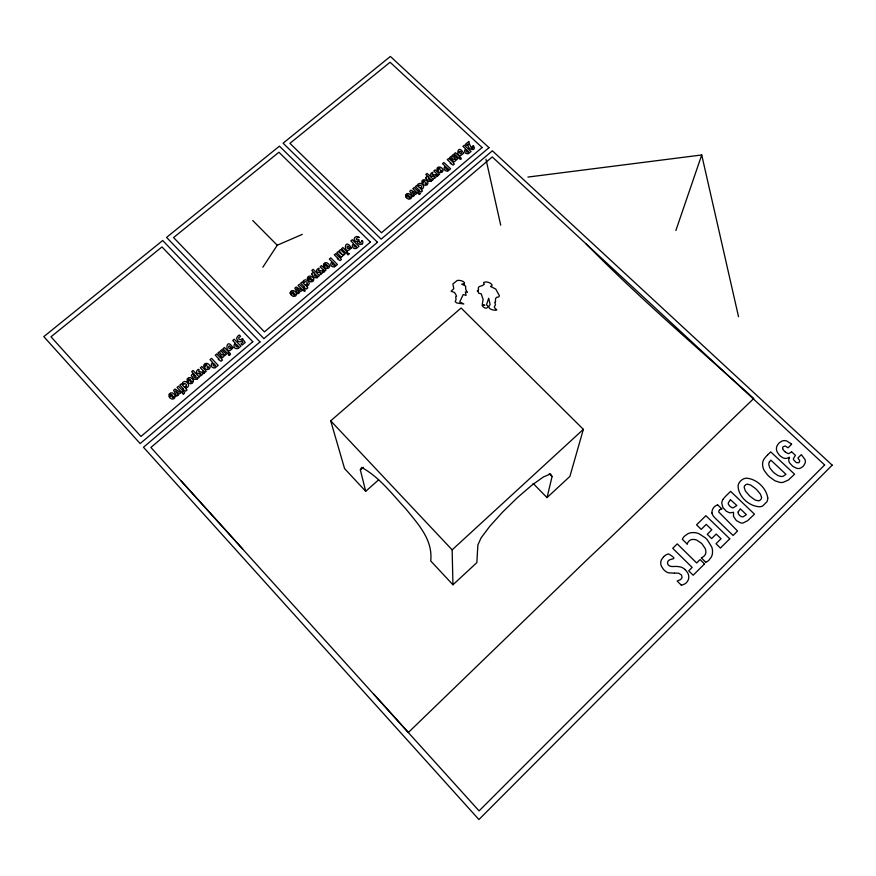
<?xml version="1.0" encoding="UTF-8"?>
<svg xmlns="http://www.w3.org/2000/svg" width="876" height="876" viewBox="0 0 876 876"><rect width="100%" height="100%" fill="white"/><g stroke="black" fill="none" stroke-linecap="round" stroke-linejoin="round"><path stroke-width="1.31" d="M318.338 270.377C322.072 264.585 311.67 272.458 319.401 272.414M200.834 373.986C196.607 379.571 207.623 372.3 199.881 371.862M533.079 483.377L547.018 497.612L552.077 476.533L550.5 473.938L543.427 476.938L531.765 485.271L517.311 497.721L502.441 512.263L489.651 526.465L481.034 537.973L477.88 544.992L476.851 562.633L452.947 584.774L430.729 560.968C433.018 539.594 418.148 524.22 405.84 508.868C392.109 494.228 379.549 477.146 361.624 467.423L360.343 469.908L365.719 491.294L378.607 479.851M365.719 491.294L344.575 468.616L330.69 420.819L461.105 308.002L583.35 429.36L569.915 476.402L547.018 497.612M675.878 230.487L701.72 154.964L527.91 177.072M320.78 272.808C317.265 277.955 327.23 270.739 319.817 270.673M434.573 176.766C431.802 181.595 440.497 174.466 433.609 174.663M789.44 457.907L789.44 457.195L787.393 458.159A6.154 5.606 31.2 0 1 782.98 457.83L780.33 456.035A15.199 13.819 30.8 0 1 779.246 454.972L777.264 452.169A8.289 7.545 30.9 0 1 776.979 445.961L778.425 443.716A13.83 12.582 31.3 0 1 779.421 442.687L782.169 440.989A6.975 6.351 30.8 0 1 786.736 440.989L791.017 443.683M262.844 267.235L277.243 245.247L302.319 234.374M723.039 499.364L723.959 498.115A44.347 40.942 36.5 0 1 726.576 495.334L730.606 491.348L754.477 514.168L747.655 520.683L743.1 522.961A5.946 5.508 35.4 0 1 740.636 522.884L736.847 520.837A15.297 14.147 34.8 0 1 735.993 520.07L733.453 516.303L733.551 512.296L729.763 512.854L726.335 511.277L722.886 507.467L721.769 503.262A8.607 7.983 33.9 0 1 723.061 499.375M432.218 174.138C435.35 169.002 425.878 176.459 433.248 176.317M719.557 509.952L718.889 510.927A2.048 1.905 34.3 0 0 718.867 512.121L737.548 531.02L733.102 535.455L716.426 519.348A35.434 32.773 33.4 0 1 713.798 516.621L713.36 516.03A7.194 6.701 34.3 0 1 711.98 513.018M663.603 556.72L661.391 559.83A8.421 7.972 38.9 0 0 661.446 566.312L663.351 569.236A15.177 14.334 38.5 0 0 664.358 570.276A10.468 9.899 38.9 0 0 668.027 572.718A6.428 6.088 39.3 0 0 668.596 572.827L674.4 573.156M767.496 455.038L770.705 451.874L794.587 474.223L788.411 480.015L783.21 482.315A10.994 10.041 32.5 0 1 779.837 482.402L774.942 480.771L769.807 477.091A33.003 30.025 31.5 0 1 767.365 474.715L764.299 470.598A13.337 12.198 31.9 0 1 762.624 463.207A10.939 10.008 31.8 0 1 764.135 458.947L764.288 458.695A32.784 29.904 33.2 0 1 767.518 455.06M242.378 338.694L240.374 339.811L238.809 339.067L238.721 337.567L240.55 336.483L239.553 335.059A4.785 4.38 -19.6 0 0 237.79 336.077L236.542 338.311L237.681 340.808M791.05 452.235L789.068 453.461A2.694 2.453 31.2 0 1 787.809 453.472L785.312 452.049M452.947 584.774L452.147 549.854L583.35 429.36M360.343 469.908L363.365 467.247M317.068 277.747L314.309 277.626L311.845 274.33M431.112 181.409L428.452 181.266L425.944 178.146M196.826 379.33L194.001 379.199L191.581 375.716M730.42 499.725L736.836 505.507L733.245 507.795A2.825 2.617 34 0 1 732.095 507.675L730.266 506.602A8.826 8.18 33.7 0 1 729.642 506.021L728.471 504.335A2.957 2.748 33.8 0 1 728.295 502.868L730.321 499.813M322.576 270.991L323.66 272.25M436.303 174.959L437.409 176.153M241.94 340.83L243.002 342.22L241.042 343.885L242.17 345.067L245.214 342.483L242.477 338.596M473.237 145.591L472.098 146.555A6.176 5.475 0.1 0 1 473.018 147.562C472.219 151.176 468.485 142.711 468.923 141.386L465.452 144.31L466.612 145.383L468.189 144.058C466.579 149.862 477.245 152.03 473.522 145.832M359.105 237.44C356.86 237.188 354.057 240.363 358.645 239.805M212.408 362.828L212.441 362.795A3.143 2.88 -22.7 0 0 215.157 367.778M235.118 343.655L235.14 343.633A3.121 2.858 -20.2 0 0 237.889 348.56M361.876 243.988L360.124 244.601L358.328 243.648A2.059 1.872 -7.7 0 1 357.846 241.25M215.124 367.646L215.89 367.23A6.559 6.012 -22.6 0 0 216.525 366.748L218.168 365.358L211.554 358.328L210.021 359.62L212.758 362.533M237.856 348.429L238.611 348.013A6.515 5.968 -20.2 0 0 239.247 347.531L240.878 346.162L234.242 339.198L232.731 340.479L235.48 343.37M356.094 248.445L356.817 248.05A6.285 5.705 -8.2 0 0 357.419 247.59L358.963 246.287L352.283 239.706L350.849 240.911L353.619 243.648M334.533 266.676L335.267 266.271A6.329 5.76 -10.2 0 0 335.88 265.811L337.435 264.497L330.767 257.84L329.31 259.066L332.081 261.825M447.844 170.853L448.545 170.481A6.154 5.475 -1.3 0 0 449.125 170.043L450.603 168.794L443.891 162.487L442.511 163.648L445.293 166.265M468.31 153.552L469.01 153.169A6.121 5.431 0 0 0 469.58 152.742L471.047 151.504L464.335 145.252L462.966 146.401L465.747 148.997M199.717 371.895L199.629 371.917A2.212 2.026 -23.8 0 1 198.753 371.982C200.867 365.139 192.26 373.855 199.399 373.702M319.641 270.706L319.521 270.728A2.124 1.938 -11.3 0 1 318.711 270.793L318.404 270.575M433.291 174.729L433.412 174.707A2.07 1.851 -2 0 1 432.536 174.773L432.262 174.631M199.564 373.669L199.772 373.636A2.07 1.894 -24.1 0 1 200.56 373.57L200.79 373.756M433.401 176.295L433.609 176.251A1.938 1.73 -2 0 1 434.343 176.196L434.551 176.339M319.532 272.392L319.762 272.348A1.993 1.818 -11.4 0 1 320.528 272.294L320.747 272.458M341.082 256.679L341.005 256.646A5.606 5.092 -9 0 1 339.899 255.759L336.822 252.726L338.213 251.565L342.045 254.555L339.154 250.766L340.545 249.594L345.024 254.051L343.742 255.135L343.042 254.445M791.532 451.698L795.452 455.356L793.426 458.564A2.803 2.551 31.9 0 0 793.612 459.801L796.328 462.637L798.945 462.703L799.799 460.732L797.894 458.049L801.332 454.633L804.989 459.506A6.548 5.946 32.2 0 1 805.153 463.075L803.642 465.758A12.647 11.498 31.8 0 1 802.734 466.7L800.5 468.123A6.428 5.836 32.2 0 1 796.547 468.277L792.703 466.251L789.637 462.977A5.42 4.928 32 0 1 789.342 457.841M466.766 149.938L468.638 151.679M455.761 159.257L456.462 159.903L457.688 158.874L453.177 154.658L451.863 155.764C457.6 158.698 453.987 161.929 450.965 156.519L449.651 157.625L452.728 160.516A5.453 4.84 -0.5 0 0 453.746 161.315M446.311 167.217L448.183 168.98M717.488 504.696L721.802 508.846M687.134 544.007L682.371 539.331A10.37 9.735 36.9 0 1 684.408 536.221L687.857 533.758A12.45 11.695 37.1 0 1 691.766 532.641L693.902 532.586A15.33 14.399 37.4 0 1 699.026 533.736L705.3 537.831A29.258 27.55 38.5 0 1 707.304 539.835L711.706 546.92A15.669 14.706 37.9 0 1 712.517 550.588L712.462 553.402A12.001 11.257 38 0 1 711.213 557.202L709.078 559.994A10.501 9.844 38.2 0 1 705.738 562.25M705.717 562.206L701.238 557.815A9.789 9.187 37.6 0 0 704.227 555.942L704.939 555.045A6.012 5.639 38 0 0 705.848 552.668L705.793 550.686A9.713 9.11 37.9 0 0 705.18 548.54L702.333 544.27A21.221 19.984 38.5 0 0 701.085 543.01L696.825 540.174A9.735 9.154 37.5 0 0 694.219 539.463L692.204 539.474A6.209 5.825 37.2 0 0 689.795 540.404L688.908 541.138A8.968 8.421 37.4 0 0 687.167 544.018M361.93 240.659C360.08 244.141 359.729 243.528 358.81 239.641M354.627 244.645L356.488 246.474M586.066 243.867C639.37 298.19 697.307 347.575 753.787 398.503C698.358 451.644 644.254 506.142 588.201 558.603L408.358 732.489L373.921 694.296M681.375 585.234L677.148 581.029L680.707 579.518L682.097 577.623L681.55 575.105L679.075 573.386A4.38 4.139 40.8 0 0 678.572 573.265L677.695 573.156A31.492 29.751 44.1 0 0 674.41 573.178M333.088 262.833L334.95 264.683M791.094 443.749L791.63 444.307L788.072 447.811L785.257 446.015L783.177 446.683A2.387 2.179 30.9 0 0 782.695 448.457L782.739 448.611M323.923 270.41L324.722 271.199L326.014 270.104L321.536 265.614L320.145 266.797L322.248 268.899A5.793 5.278 -11.5 0 1 322.97 269.753L323.08 270.016M252.759 220.544L277.243 245.247M549.241 473.664L552.077 476.533M236.487 344.41L238.327 346.349M224.267 354.747L224.957 355.481L226.315 354.331L221.869 349.634L220.402 350.871C226.161 353.981 222.296 357.835 219.405 351.714L217.949 352.94L220.982 356.149M330.69 420.819L452.147 549.854M213.766 363.595L215.616 365.555M203.779 373.526L202.706 372.19A1.336 1.226 -23.7 0 0 203.352 371.183M194.111 374.271L191.68 371.665L193.103 370.471L199.323 377.14L197.943 378.301L197.253 377.578A2.135 1.949 -24.5 0 1 196.936 379.385M185.394 386.469L186.566 387.74A3.449 3.154 -25.4 0 0 187.76 387.061C190.53 384.619 185.843 379.757 183.161 382.1A2.354 2.157 -25.4 0 0 182.394 383.239L183.566 384.498A1.194 1.095 -25.5 0 1 183.949 383.71M181.069 480.858L242.652 548.934M436.763 174.039L436.686 173.864A5.628 5.026 -2.1 0 0 435.909 172.999L433.806 170.984L435.131 169.867L439.632 174.127L438.405 175.167L437.606 174.412A1.818 1.621 -1.8 0 1 437.529 176.229M203.254 371.172L203.177 370.975A6.022 5.508 -24.1 0 0 202.422 370.011L200.352 367.767L201.83 366.529L206.265 371.271L204.896 372.42L204.108 371.588A1.949 1.785 -23.8 0 1 203.911 373.614M701.72 154.964L738.534 316.729M485.983 159.257L500.7 225.165M242.061 340.972A3.241 2.967 -19.6 0 1 237.571 340.917M238.228 346.567A1.555 1.423 -20.2 0 1 236.159 346.436A1.555 1.423 -20.2 0 1 236.246 344.487M222 357.047A5.803 5.322 -21.3 0 1 221.004 356.138M224.037 354.835A2.048 1.883 -21.6 0 1 222.274 357.43M215.507 365.774A1.566 1.434 -22.6 0 1 213.426 365.642A1.566 1.434 -22.6 0 1 213.525 363.671M191.307 375.705A1.829 1.675 -24.5 0 1 194.1 374.293M186.281 386.152A1.522 1.402 -25.5 0 1 185.394 386.458M183.993 383.808A1.807 1.653 -25.5 0 1 186.183 386.086M468.353 153.661A2.935 2.606 0.1 0 1 465.452 149.281M468.55 151.876A1.456 1.292 0.1 0 1 466.579 151.767A1.456 1.292 0.1 0 1 466.547 150.004M455.553 159.333A1.927 1.708 -0.7 0 1 454.031 161.666M447.877 170.973A2.946 2.628 -1.1 0 1 444.997 166.549M448.096 169.167A1.467 1.303 -1.1 0 1 446.103 169.057A1.467 1.303 -1.1 0 1 446.092 167.283M436.861 174.05A1.248 1.117 -1.9 0 1 436.27 174.915M431.255 181.431A1.993 1.785 -2.3 0 0 431.386 179.832L432.142 180.456L433.39 179.405L427.072 173.415L425.802 174.499L428.265 176.832A1.708 1.533 -2.4 0 0 425.681 178.135M421.531 187.519A1.423 1.281 -2.9 0 1 420.71 187.803L421.893 188.942A3.219 2.88 -2.9 0 0 422.988 188.34C425.407 185.942 420.71 181.836 418.323 183.894A2.201 1.971 -2.9 0 0 417.655 184.913L418.848 186.041A1.117 0.996 -2.9 0 1 419.166 185.329M419.221 185.427A1.686 1.511 -2.9 0 1 421.433 187.464M358.021 241.393A2.792 2.529 -7.9 0 1 354.572 240.363A2.792 2.529 -7.9 0 1 355.317 237.089A2.792 2.529 -7.9 0 1 358.963 237.232M362.029 240.561A2.792 2.529 -7.7 0 1 362.084 244.163M356.138 248.565A3.011 2.737 -8.1 0 1 353.302 243.944M356.39 246.682A1.5 1.358 -8.1 0 1 354.375 246.561A1.5 1.358 -8.1 0 1 354.397 244.711M342.823 254.522A1.982 1.796 -9.4 0 1 341.18 256.986M334.577 266.797A3.033 2.759 -10.1 0 1 331.763 262.132M334.851 264.891A1.511 1.369 -10.1 0 1 332.814 264.771A1.511 1.369 -10.1 0 1 332.858 262.899M323.879 270.432A1.872 1.708 -11.1 0 1 323.791 272.326M323.178 270.027A1.292 1.172 -11.1 0 1 322.543 270.936M317.178 277.801A2.048 1.872 -11.8 0 0 317.364 276.115L318.119 276.772L319.433 275.666L313.159 269.359L311.812 270.487L314.265 272.951A1.763 1.61 -11.9 0 0 311.571 274.319M307.005 284.218A1.467 1.336 -12.7 0 1 306.151 284.514L307.334 285.718A3.318 3.022 -12.6 0 0 308.472 285.083C311.068 282.652 306.37 278.196 303.841 280.386A2.267 2.07 -12.7 0 0 303.129 281.459L304.311 282.652A1.15 1.051 -12.7 0 1 304.651 281.908A1.741 1.588 -12.7 0 1 306.907 284.163M663.636 556.764A10.567 9.986 39 0 1 668.585 553.917C681.068 561.571 667.709 556.523 667.49 563.005C667.676 566.564 671.969 566.783 674.706 566.454A32.346 30.561 43.3 0 1 677.06 566.465L680.455 566.936A10.6 10.008 40.7 0 1 685.12 569.63M681.364 585.168A12.023 11.344 40.3 0 0 686.445 582.704L687.748 580.876A8.015 7.566 40.7 0 0 688.788 576.879A8.913 8.41 40.7 0 0 687.769 573.035L686.116 570.626A14.399 13.611 41 0 0 685.131 569.619M711.936 513.018A9.056 8.431 34.4 0 1 717.564 504.894M719.514 509.887A6.187 5.749 34.7 0 1 721.813 508.912M785.389 451.939A7.687 6.986 30.8 0 1 782.596 448.665M411.698 196.881L410.986 198.469A3.438 3.088 -3.7 0 1 410.636 198.753L408.939 199.224L407.077 198.381L406.267 197.658L408.873 195.447L407.241 194.91L405.763 197.056L405.588 194.833L407.055 193.607L408.851 193.618L410.888 195.041L411.698 196.881M438.23 169.035C437.004 172.627 435.832 167.097 438.734 167.042C441.143 166.473 444.504 169.747 442.424 171.915A3.405 3.044 -1.6 0 1 442.073 172.189C439.237 173.897 435.569 170.108 440.015 168.685C439.413 168.072 438.329 168.269 438.23 168.969M193.432 381.082L192.578 382.987A3.657 3.351 -24.9 0 1 192.194 383.294L190.388 383.808L188.493 382.878L187.683 382.067L190.563 379.636L188.887 379.045L187.201 381.41L187.157 378.958L188.778 377.6L190.661 377.611L192.578 379.056L193.432 381.082M232.928 347.717C224.88 358.58 225.012 334.906 232.928 347.717M303.37 290.591C306.447 293.526 305.023 286.945 303.37 290.547M307.366 278.393L307.75 279.729L309.129 277.615L310.389 277.572L310.98 278.042L308.243 280.353L310.509 281.908L312.677 281.514A3.526 3.219 -12.2 0 0 313.05 281.207C316.345 277.681 308.034 273.246 307.366 278.393M420.283 193.519C418.75 197.012 417.294 190.629 420.283 193.519M423.13 181.77C421.904 185.383 420.732 179.81 423.645 179.755C426.075 179.186 429.426 182.504 427.324 184.661A3.427 3.066 -2.6 0 1 426.973 184.946C424.192 186.61 420.338 182.964 424.926 181.42C424.378 180.894 423.294 180.872 423.141 181.704M175.277 396.412L174.423 398.328A3.69 3.373 -26.8 0 1 174.028 398.646L172.211 399.16L170.316 398.219L169.506 397.408L172.419 394.956L170.721 394.353L169.024 396.74L168.991 394.277L170.623 392.897L172.517 392.908L174.434 394.364L175.277 396.412M290.142 292.923L290.525 294.259L291.916 292.135L293.175 292.08L293.767 292.562L291.018 294.894L293.285 296.46L295.464 296.055A3.548 3.241 -13.9 0 0 295.825 295.76C299.165 292.201 290.821 287.733 290.142 292.923M464.192 284.01L461.772 284.142L465.594 286.047L465.758 289.584L467.477 292.321L465.364 291.883L466.098 295.365L463.218 294.555L459.758 301.902L463.82 303.983L456.976 303.019L455.235 301.771L456.078 299.176L455.684 296.778L456.582 296.296L455.542 294.029L454.392 292.42L451.096 291.27L453.812 288.642L452.859 283.955L457.294 280.44C460.349 279.86 466.054 281.798 464.192 284.01M459.495 158.6C462.32 161.534 461.236 155.26 459.495 158.6M761.562 497.349L761.551 497.623A3.613 3.329 34 0 1 761.08 499.145L759.897 500.327A3.624 3.34 34 0 1 758.342 500.82L755.068 499.977L750.469 496.626A42.585 38.927 32.1 0 1 749.046 495.29L745.312 490.834L744.173 487.341A3.613 3.329 32.9 0 1 744.655 485.83L745.837 484.658A3.603 3.329 32.9 0 1 747.381 484.165L750.612 484.997L755.189 488.315A43.285 40.23 35.1 0 1 757.061 490.1L760.401 494.141L761.562 497.349M193.618 375.607C196.585 381.509 196.925 373.647 193.618 375.563M205.137 365.642C203.517 369.617 202.805 363.398 205.805 363.387C208.51 362.752 211.685 366.639 209.353 368.818A3.646 3.34 -23.2 0 1 208.97 369.125C205.904 370.953 202.137 366.88 207.054 365.215C206.112 364.394 205.225 364.931 205.137 365.61M767.759 497.951L767.705 499.112A9.231 8.497 34 0 1 766.894 501.784L762.733 505.923A9.198 8.475 34 0 1 759.963 506.755C749.352 506.613 738.194 496.67 738.096 485.819A9.318 8.596 32.9 0 1 738.928 483.191L740.242 481.318A12.516 11.541 33.1 0 1 741.578 480.07L743.582 478.876A9.187 8.475 32.8 0 1 746.363 478.197C756.525 478.767 766.281 487.932 767.759 497.951M328.117 266.326C326.617 269.228 326.288 263.829 328.117 266.37M329.704 266.118L328.949 267.782A3.504 3.197 -10.7 0 1 328.588 268.078L326.847 268.549L324.974 267.684L324.164 266.928L326.879 264.64L325.27 264.059L323.671 266.304L323.54 264.005L325.062 262.723L326.89 262.734L328.927 264.224L329.704 266.118M349.031 253.766C347.619 257.369 345.921 250.832 349.031 253.766M312.217 279.751C310.838 282.674 310.115 277.385 312.217 279.751M349.601 248.061C346.25 250.941 346.327 242.367 349.601 248.061M351.276 247.908C343.085 257.796 343.819 235.534 351.276 247.908M295.004 294.281C293.482 297.249 292.891 291.905 295.004 294.281M477.825 290.514L477.212 291.029L478.274 291.577L478.592 293.121L481.231 293.865L483.103 299.384L482.238 304.563L484.844 305.253L482.085 305.593C484.319 308.637 487.034 309.097 488.129 306.49L486.498 304.749L488.709 298.234L490.122 304.563C484.264 310.454 501.587 311.527 495.433 308.845L494.25 307.082L495.498 304.629L494.721 302.22L495.509 301.859L495.466 299.077L496.353 297.413L498.762 296.953L499.44 295.781L495.75 289.058L490.483 286.419C495.575 285.456 487.352 280.221 483.651 282.51L484.264 284.404L483.629 284.481C482.643 286.693 478.844 285.258 478.252 288.084L478.603 289.89L477.825 290.514M430.762 179.646C428.211 181.781 427.192 174.258 430.762 179.646M208.554 367.274C207.174 370.23 206.517 364.832 208.554 367.274M191.778 381.432C190.136 384.564 190.015 378.815 191.778 381.487M231.198 348.024C227.574 350.991 228.143 342.001 231.198 348.079M441.57 170.579C440.398 173.229 439.533 168.389 441.57 170.579M463.59 153.169C455.345 162.169 456.549 141.211 463.59 153.169M173.623 396.762C171.904 399.883 171.685 394.167 173.623 396.762M426.47 183.325C425.057 186.03 424.63 180.916 426.47 183.325M316.729 275.918C313.75 278.031 313.356 270.312 316.729 275.918M410.132 197.122C408.49 199.838 408.479 194.658 410.132 197.122M458.947 151.811C462.09 157.242 462.342 149.5 458.947 151.756M738.183 511.88L738.15 512.066A3.099 2.869 34.9 0 0 738.435 513.905L739.366 515.176A7.337 6.789 34.8 0 0 739.946 515.712L741.129 516.479A3.252 3.011 35 0 0 743.286 516.741L746.363 514.639L740.319 508.836L738.183 511.88M769.402 461.959L769.248 462.276A5.749 5.267 31.8 0 0 768.799 464.619L769.884 468.003L772.829 471.671A28.733 26.138 31.4 0 0 774.231 472.963L777.822 475.493L780.987 476.489A5.606 5.125 32.5 0 0 783.133 476.248L785.991 474.332L770.869 460.152L769.402 461.959M832.2 465.156L478.92 819.542L143.478 447.264L492.367 150.803L832.2 465.156M824.644 464.959L479.084 810.902L150.902 447.461L492.246 156.924L824.644 464.959M704.523 563.914L693.168 575.214L688.733 570.845L692.171 567.429L672.735 548.299L677.236 543.876L696.672 562.961L700.088 559.567L704.523 563.914M729.763 538.784L720.444 548.058L716.01 543.744L721.047 538.74L716.207 534.042L711.64 538.576L707.26 534.316L711.827 529.794L706.253 524.385L701.205 529.356L696.573 524.844L705.881 515.679L729.763 538.784M260.008 341.925L140.171 443.584L43.8 336.636L162.695 240.517L260.008 341.925M377.479 242.269L263.895 338.629L166.56 237.396L279.422 146.161L377.479 242.269M488.983 147.672L381.17 239.137L283.09 143.193L390.378 56.458L488.983 147.672M183.325 388.813L182.734 389.305L185.559 391.233L187.037 389.973L185.756 388.594L186.347 388.101L185.394 387.072L184.803 387.564L181.321 383.808L179.843 385.057L183.325 388.813M218.792 358.864L218.223 359.346L221.037 361.24L222.493 360.003L221.212 358.645L221.792 358.153L220.829 357.145L220.259 357.627L216.766 353.937L215.31 355.163L218.792 358.864M304.202 286.737L303.654 287.208L306.458 289.025L307.87 287.843L306.578 286.529L307.126 286.058L306.162 285.083L305.615 285.554L302.1 282.006L300.698 283.189L304.202 286.737M337.84 258.343L337.293 258.803L340.096 260.588L341.487 259.427L340.184 258.135L340.731 257.675L339.768 256.712L339.22 257.172L335.705 253.679L334.325 254.839L337.84 258.343M418.881 189.917L418.345 190.366L421.148 192.085L422.473 190.957L421.181 189.72L421.706 189.271L416.68 185.427L415.344 186.544L418.881 189.917M450.811 162.958L450.286 163.396L453.078 165.082L454.392 163.976L453.089 162.75L453.615 162.312L448.589 158.523L447.275 159.629L450.811 162.958M178.124 395.043L176.678 396.259L173.634 390.291L175.09 389.064L180.905 392.689L179.471 393.904L175.496 390.893L178.124 395.043M182.985 390.937L181.496 392.196L177.061 387.4L178.551 386.141L182.985 390.937M228.855 352.185L227.399 353.411L222.953 348.714L224.409 347.487L228.855 352.185M299.34 292.65L297.971 293.799L294.818 288.149L296.187 286.989L301.979 290.416L300.61 291.566L296.646 288.719L299.34 292.65M303.95 288.751L302.538 289.945L298.07 285.401L299.472 284.218L303.95 288.751M347.444 252.003L346.053 253.175L341.574 248.729L342.954 247.569L347.444 252.003M414.304 195.523L413.012 196.618L409.76 191.253L411.063 190.158L416.812 193.399L415.52 194.494L411.862 192.03L414.304 195.523M418.684 191.822L417.348 192.95L412.848 188.658L414.184 187.519L418.684 191.822M459.977 156.935L458.663 158.041L454.162 153.826L455.476 152.72L459.977 156.935M252.781 341.75L140.959 436.456L50.983 336.811L161.983 246.933L252.781 341.75M370.428 242.105L264.442 331.873L173.568 237.56L278.94 152.249L370.428 242.105M482.107 147.529L381.487 232.742L289.934 143.335L390.094 62.251L482.107 147.529M229.096 355.087A1.117 1.029 -21.1 0 0 230.388 353.685A1.117 1.029 -21.1 0 0 228.516 353.411A1.117 1.029 -21.1 0 0 229.096 355.087M183.303 393.915A1.139 1.04 -26.1 0 0 184.475 392.382A1.139 1.04 -26.1 0 0 182.558 392.273A1.139 1.04 -26.1 0 0 183.303 393.915"/></g></svg>
